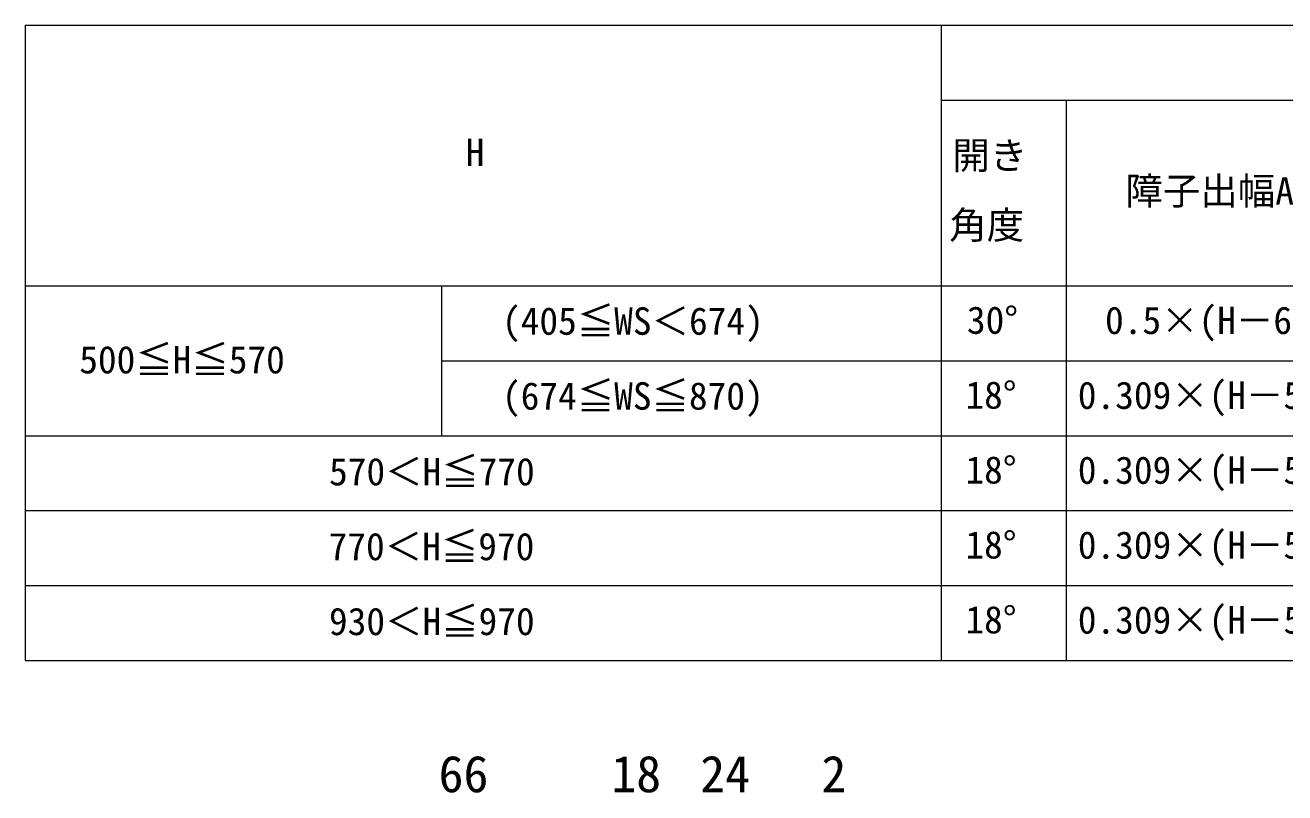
# Model space of a CAD drawing. Units: millimetres, scale not verified. Extents: x -525 to 525, y -783 to 778.
# Drawn here: x -145 to 157.5, y -258.2 to -73.7 of the extents above; entities that cross this region are included whole.
import ezdxf
from ezdxf.enums import TextEntityAlignment as Align

# ---------------------------------------------------------------- set-up
doc = ezdxf.new("R2010")
doc.units = ezdxf.units.MM
doc.header["$LTSCALE"] = 4
doc.layers.add('0-1_TABLE1', color=7, linetype='Continuous', lineweight=18)
doc.layers.add('0-8_YKK_D', color=6, linetype='Continuous')
doc.styles.add('ＭＳ ゴシック', font='')
doc.styles.get('ＭＳ ゴシック').set_extended_font_data('MS Gothic')

msp = doc.modelspace()

# ---------------------------------------------------------------- linework, layer by layer
at = {"layer": '0-1_TABLE1'}
for p, q in [((-145, -73.708), (475, -73.708)), ((-145, -73.708), (-145, -226.367)), ((75, -91.708), (475, -91.708)), ((105, -91.708), (105, -226.367)), ((-145, -136.367), (475, -136.367)), ((-45, -136.367), (-45, -172.367)), ((-45, -154.367), (475, -154.367)), ((-145, -190.367), (475, -190.367)), ((-145, -208.367), (475, -208.367)), ((-145, -226.367), (475, -226.367))]:
    msp.add_line(p, q, dxfattribs=at)
for points in [[(75, -73.708), (75, -91.708), (75, -136.367), (75, -226.367)], [(-145, -172.367), (75, -172.367), (475, -172.367)]]:
    msp.add_lwpolyline(points, dxfattribs=at)

# ---------------------------------------------------------------- texts
at = {"layer": '0-1_TABLE1', "style": 'ＭＳ ゴシック'}
for s, p in [('H', (-39.193, -109.537)), ('開き', (77.651, -110.296)), ('障子出幅A', (119.216, -118.819)), ('角度', (76.909, -127.034)), ('(405≦WS＜674)', (-30.486, -150.097)), ('30°', (81.153, -149.867)), ('0.5×(H－61)', (114.332, -149.918)), ('500≦H≦570', (-132.023, -159.378)), ('(674≦WS≦870)', (-30.486, -168.097)), ('18°', (80.795, -167.867)), ('0.309×(H－56)', (107.787, -167.918)), ('570＜H≦770', (-72.023, -186.276)), ('18°', (80.795, -185.867)), ('0.309×(H－56)', (107.787, -185.918)), ('770＜H≦970', (-72.125, -204.276)), ('18°', (80.795, -203.867)), ('0.309×(H－58)', (107.787, -203.918)), ('930＜H≦970', (-72.048, -222.276)), ('18°', (80.795, -221.867)), ('0.309×(H－58)', (107.787, -221.918))]:
    msp.add_text(s, height=6.598, dxfattribs=at).set_placement(p, align=Align.BOTTOM_LEFT)
at = {"layer": '0-8_YKK_D', "style": 'ＭＳ ゴシック'}
for s, p in [('66', (-45.727, -260.7)), ('18', (-4.239, -260.7)), ('24', (17.102, -260.7)), ('2', (46.214, -260.7))]:
    msp.add_text(s, height=8.798, dxfattribs=at).set_placement(p, align=Align.BOTTOM_LEFT)

doc.saveas('drawing.dxf')
